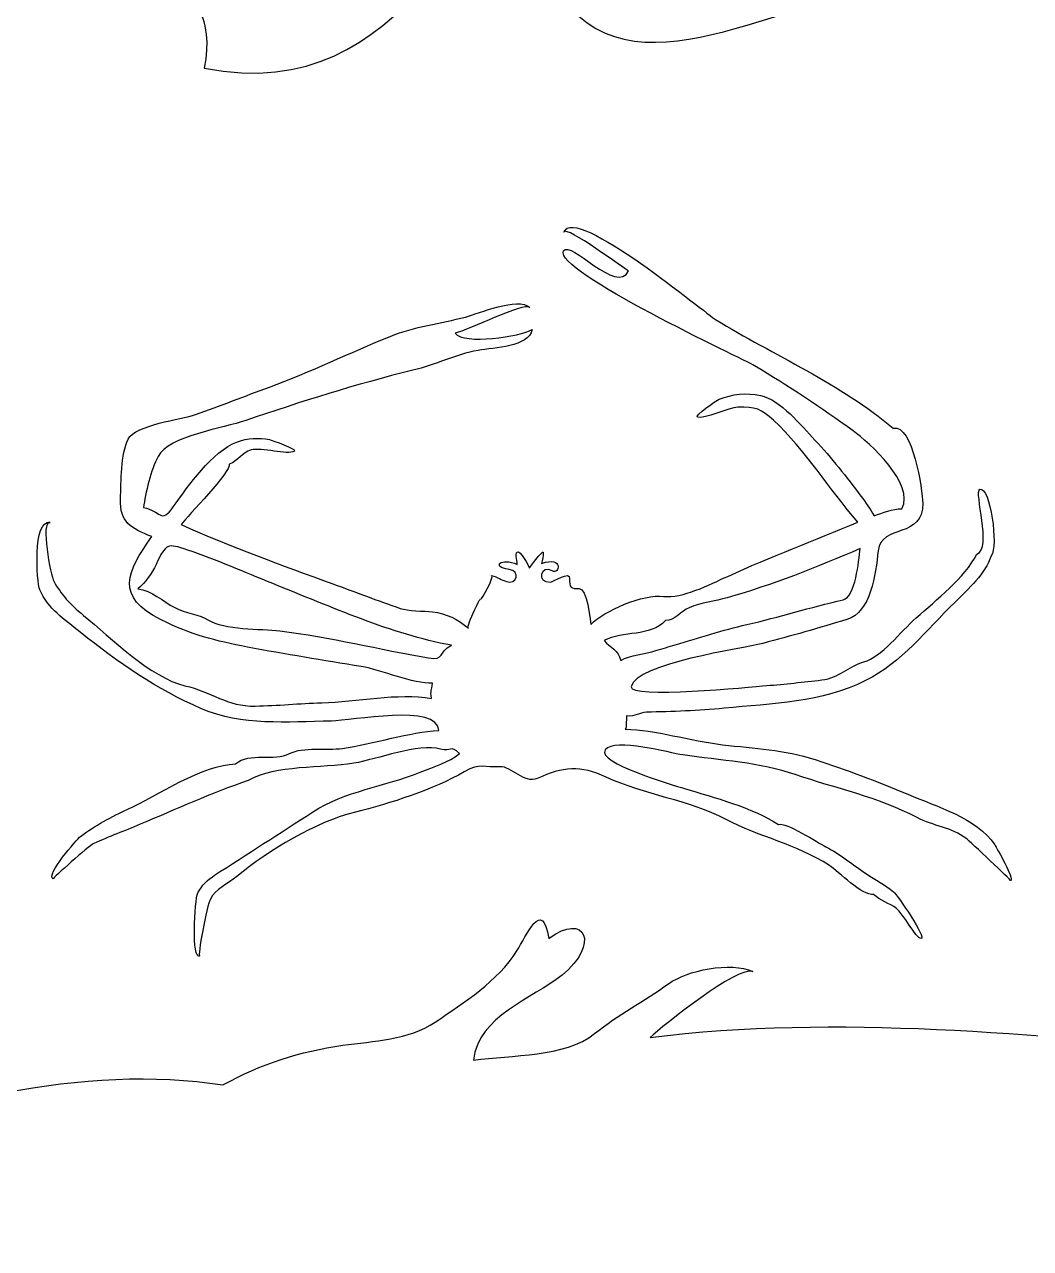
# Model space of a CAD drawing. Header units: centimetres. Extents: x -64 to 65, y -66 to 66.
# Drawn here: x 10.19 to 14.33, y -60.19 to -55.16 of the extents above; entities that cross this region are included whole.
import ezdxf

# ---------------------------------------------------------------- set-up
doc = ezdxf.new("R2010")
doc.units = ezdxf.units.CM
doc.header["$MEASUREMENT"] = 0
doc.layers.add('Layer 1', color=7, linetype='Continuous')

msp = doc.modelspace()

# ---------------------------------------------------------------- linework, layer by layer
at = {"layer": 'Layer 1'}
for points, knots in [([(12.52093, -50.84686), (12.78377, -50.41525), (13.37508, -50.81746), (13.7836, -50.51949), (13.7836, -50.51949), (13.94994, -50.58704), (14.11594, -50.85146), (13.97066, -51.0807), (13.97066, -51.0807), (14.36597, -51.27768), (14.75057, -51.48549), (14.95271, -51.87569), (14.95271, -51.87569), (14.95737, -52.06741), (14.96192, -52.25902), (14.90593, -52.39009), (14.90593, -52.39009), (15.78416, -53.12796), (15.6973, -54.9216), (14.39155, -55.10247), (14.39155, -55.10247), (14.20407, -55.12845), (13.99396, -55.00217), (13.78356, -55.00894), (13.78356, -55.00894), (13.32006, -55.02386), (12.67638, -55.49781), (12.38061, -55.00894), (12.38061, -55.00894), (12.33963, -54.74973), (12.63289, -54.82476), (12.70798, -54.68162), (12.70798, -54.68162), (12.69449, -54.508), (12.65512, -54.36031), (12.52092, -54.30747), (12.52092, -54.30747), (11.96146, -54.59862), (11.79496, -55.50233), (10.93093, -55.3363), (10.93093, -55.3363), (10.9767, -55.11905), (10.87031, -55.05399), (10.8374, -54.91543), (10.8374, -54.91543), (10.98401, -54.82822), (11.18612, -54.7965), (11.30502, -54.68162), (11.30502, -54.68162), (11.2847, -54.26308), (11.53457, -54.01654), (11.49208, -53.69954), (11.49208, -53.69954), (11.44443, -53.34383), (11.02184, -53.16648), (11.02446, -52.76421), (11.02446, -52.76421), (10.44574, -52.57744), (10.40324, -52.2995), (10.13588, -51.78216), (10.13588, -51.78216), (10.04489, -51.60605), (9.87905, -51.48321), (9.85532, -51.36126), (9.85532, -51.36126), (9.63318, -50.22046), (11.2053, -50.82381), (12.24035, -50.51951), (12.24035, -50.51951), (12.3394, -50.62307), (12.52926, -50.63591), (12.52093, -50.84686)], [0, 0, 0, 0, 0.0526316, 0.0526316, 0.0526316, 0.0526316, 0.1052632, 0.1052632, 0.1052632, 0.1052632, 0.1578947, 0.1578947, 0.1578947, 0.1578947, 0.2105263, 0.2105263, 0.2105263, 0.2105263, 0.2631579, 0.2631579, 0.2631579, 0.2631579, 0.3157895, 0.3157895, 0.3157895, 0.3157895, 0.3684211, 0.3684211, 0.3684211, 0.3684211, 0.4210526, 0.4210526, 0.4210526, 0.4210526, 0.4736842, 0.4736842, 0.4736842, 0.4736842, 0.5263158, 0.5263158, 0.5263158, 0.5263158, 0.5789474, 0.5789474, 0.5789474, 0.5789474, 0.6315789, 0.6315789, 0.6315789, 0.6315789, 0.6842105, 0.6842105, 0.6842105, 0.6842105, 0.7368421, 0.7368421, 0.7368421, 0.7368421, 0.7894737, 0.7894737, 0.7894737, 0.7894737, 0.8421053, 0.8421053, 0.8421053, 0.8421053, 0.8947368, 0.8947368, 0.8947368, 0.8947368, 1, 1, 1, 1]), ([(14.18262, -58.52866), (14.10888, -58.41857), (13.94053, -58.36994), (13.82496, -58.32125), (13.82496, -58.32125), (13.69836, -58.26788), (13.57289, -58.22097), (13.4438, -58.17882), (13.4438, -58.17882), (13.31548, -58.13688), (13.19721, -58.13347), (13.06301, -58.11754), (13.06301, -58.11754), (12.93379, -58.1023), (12.78279, -58.05557), (12.66362, -58.05393), (12.66362, -58.05393), (12.66886, -58.04872), (12.66783, -57.99998), (12.66791, -57.99898), (12.66791, -57.99898), (12.70635, -58.00419), (12.72027, -57.98464), (12.75091, -57.98398), (12.75091, -57.98398), (12.85738, -57.9817), (12.96366, -57.97787), (13.06965, -57.96768), (13.06965, -57.96768), (13.26653, -57.94895), (13.47351, -57.94466), (13.65179, -57.85433), (13.65179, -57.85433), (13.7994, -57.77961), (13.90262, -57.64655), (14.01813, -57.53252), (14.01813, -57.53252), (14.07644, -57.47463), (14.14336, -57.41679), (14.16825, -57.34059), (14.16825, -57.34059), (14.19958, -57.3058), (14.16338, -57.05405), (14.12211, -57.06738), (14.12211, -57.06738), (14.09568, -57.0763), (14.1741, -57.31268), (14.10925, -57.33427), (14.10925, -57.33427), (14.05898, -57.4319), (13.9415, -57.52302), (13.86012, -57.5957), (13.86012, -57.5957), (13.79469, -57.65417), (13.71783, -57.75678), (13.6438, -57.77736), (13.6438, -57.77736), (13.57853, -57.79543), (13.5444, -57.84369), (13.4714, -57.8516), (13.4714, -57.8516), (13.39568, -57.85988), (13.32048, -57.86869), (13.24457, -57.87467), (13.24457, -57.87467), (13.17975, -57.87975), (12.67746, -57.92891), (12.68728, -57.87956), (12.68728, -57.87956), (12.70649, -57.78246), (13.14361, -57.72356), (13.22896, -57.70105), (13.22896, -57.70105), (13.34479, -57.67054), (13.45997, -57.63797), (13.57451, -57.60273), (13.57451, -57.60273), (13.67394, -57.5722), (13.69262, -57.41757), (13.70323, -57.32013), (13.70323, -57.32013), (13.71532, -57.2089), (13.89145, -57.27219), (13.88659, -57.12426), (13.88659, -57.12426), (13.88479, -57.07158), (13.84725, -56.79858), (13.76475, -56.81591), (13.76475, -56.81591), (13.55417, -56.63732), (13.2699, -56.5132), (13.03498, -56.37006), (13.03498, -56.37006), (12.99804, -56.34757), (12.45448, -55.89341), (12.41088, -56.00972), (12.41088, -56.00972), (12.42136, -55.98191), (12.66157, -56.16426), (12.67721, -56.16934), (12.67721, -56.16934), (12.63112, -56.27083), (12.43628, -56.03877), (12.40958, -56.08761), (12.40958, -56.08761), (12.36436, -56.16873), (13.15028, -56.53269), (13.19486, -56.55952), (13.19486, -56.55952), (13.33469, -56.64374), (13.46802, -56.73166), (13.60015, -56.82741), (13.60015, -56.82741), (13.66791, -56.87636), (13.85643, -57.04625), (13.8007, -57.1475), (13.8007, -57.1475), (13.76212, -57.14853), (13.72222, -57.16359), (13.68653, -57.17647), (13.68653, -57.17647), (13.67058, -57.14901), (13.65182, -57.12157), (13.63261, -57.09585), (13.63261, -57.09585), (13.57371, -57.01706), (13.5109, -56.9375), (13.44341, -56.86574), (13.44341, -56.86574), (13.38576, -56.80436), (13.30281, -56.70024), (13.21915, -56.68162), (13.21915, -56.68162), (13.1625, -56.66908), (13.10316, -56.67641), (13.0495, -56.6971), (13.0495, -56.6971), (13.03876, -56.70128), (12.94536, -56.76684), (12.95983, -56.77124), (12.95983, -56.77124), (12.99015, -56.78063), (13.08815, -56.73113), (13.1267, -56.73002), (13.1267, -56.73002), (13.19832, -56.72782), (13.22317, -56.73767), (13.27241, -56.78347), (13.27241, -56.78347), (13.40745, -56.90859), (13.50006, -57.0657), (13.62007, -57.2026), (13.62007, -57.2026), (13.44163, -57.27721), (13.26098, -57.34526), (13.08487, -57.42541), (13.08487, -57.42541), (13.01026, -57.4593), (12.89733, -57.51754), (12.82113, -57.50767), (12.82113, -57.50767), (12.7376, -57.49685), (12.57618, -57.56715), (12.52191, -57.62332), (12.52191, -57.62332), (12.51921, -57.60184), (12.50678, -57.47402), (12.47378, -57.47579), (12.47378, -57.47579), (12.44214, -57.47748), (12.43105, -57.47074), (12.43467, -57.43475), (12.43467, -57.43475), (12.43816, -57.40075), (12.36614, -57.44856), (12.35723, -57.44901), (12.35723, -57.44901), (12.29323, -57.45287), (12.31855, -57.37522), (12.36252, -57.40313), (12.36252, -57.40313), (12.39284, -57.42234), (12.41213, -57.33868), (12.31902, -57.37281), (12.31902, -57.37281), (12.32296, -57.35744), (12.32534, -57.34185), (12.32611, -57.32603), (12.32611, -57.32603), (12.32283, -57.31777), (12.2688, -57.39136), (12.26859, -57.39167), (12.26859, -57.39167), (12.26758, -57.38659), (12.23152, -57.31222), (12.21747, -57.32603), (12.21747, -57.32603), (12.21078, -57.33222), (12.22009, -57.37212), (12.2193, -57.37664), (12.2193, -57.37664), (12.15294, -57.34603), (12.11011, -57.38683), (12.18527, -57.39701), (12.18527, -57.39701), (12.23528, -57.40378), (12.21543, -57.46324), (12.17477, -57.44728), (12.17477, -57.44728), (12.15466, -57.43971), (12.14006, -57.42921), (12.11317, -57.42244), (12.11317, -57.42244), (12.12764, -57.42572), (12.06996, -57.52497), (12.06957, -57.51896), (12.06957, -57.51896), (12.06819, -57.50425), (12.00162, -57.64805), (12.01903, -57.63876), (12.01903, -57.63876), (11.97561, -57.60304), (11.92666, -57.57714), (11.87028, -57.57113), (11.87028, -57.57113), (11.83345, -57.56721), (11.7699, -57.56835), (11.73791, -57.55724), (11.73791, -57.55724), (11.64523, -57.5253), (11.55342, -57.49001), (11.46121, -57.45641), (11.46121, -57.45641), (11.25097, -57.37989), (11.04105, -57.30464), (10.83703, -57.21249), (10.83703, -57.21249), (10.86211, -57.17815), (11.04534, -56.99244), (11.03491, -56.96428), (11.03491, -56.96428), (11.07282, -56.95102), (11.08724, -56.91668), (11.1246, -56.90583), (11.1246, -56.90583), (11.16707, -56.8935), (11.27409, -56.92911), (11.30248, -56.91012), (11.30248, -56.91012), (11.31425, -56.90231), (11.20956, -56.86527), (11.20011, -56.86345), (11.20011, -56.86345), (11.15545, -56.85509), (11.11113, -56.8553), (11.06835, -56.87213), (11.06835, -56.87213), (10.96138, -56.9143), (10.86883, -57.05017), (10.8043, -57.14026), (10.8043, -57.14026), (10.75279, -57.21273), (10.75242, -57.15473), (10.68251, -57.14285), (10.68251, -57.14285), (10.68899, -57.08443), (10.71283, -56.98532), (10.74244, -56.93264), (10.74244, -56.93264), (10.78461, -56.84821), (11.01044, -56.81633), (11.10315, -56.78476), (11.10315, -56.78476), (11.33037, -56.70734), (11.55641, -56.63511), (11.78982, -56.57838), (11.78982, -56.57838), (11.8815, -56.55618), (11.96527, -56.51337), (12.05808, -56.49662), (12.05808, -56.49662), (12.12542, -56.48453), (12.26546, -56.48331), (12.27996, -56.41108), (12.27996, -56.41108), (12.23405, -56.43923), (11.9985, -56.47561), (11.96378, -56.42524), (11.96378, -56.42524), (12.01736, -56.41479), (12.24651, -56.29723), (12.27146, -56.31988), (12.27146, -56.31988), (12.22148, -56.27466), (12.05985, -56.34586), (12.00682, -56.35933), (12.00682, -56.35933), (11.9031, -56.38563), (11.7974, -56.39785), (11.69625, -56.43889), (11.69625, -56.43889), (11.53044, -56.50625), (11.36867, -56.58483), (11.20002, -56.64709), (11.20002, -56.64709), (11.09861, -56.68471), (10.99788, -56.7244), (10.89585, -56.76036), (10.89585, -56.76036), (10.83706, -56.78113), (10.64902, -56.80195), (10.61915, -56.86119), (10.61915, -56.86119), (10.58793, -56.92347), (10.59052, -57.0373), (10.58772, -57.10715), (10.58772, -57.10715), (10.58386, -57.20367), (10.63021, -57.22777), (10.71615, -57.26209), (10.71615, -57.26209), (10.61262, -57.40713), (10.56378, -57.50897), (10.75478, -57.60425), (10.75478, -57.60425), (10.878, -57.66574), (10.97589, -57.69053), (11.10996, -57.71627), (11.10996, -57.71627), (11.26551, -57.74612), (11.42172, -57.77022), (11.57785, -57.7962), (11.57785, -57.7962), (11.66318, -57.81054), (11.79092, -57.86862), (11.87059, -57.86433), (11.87059, -57.86433), (11.86855, -57.89873), (11.8604, -57.88973), (11.86641, -57.92796), (11.86641, -57.92796), (11.72941, -57.90333), (11.5578, -57.94098), (11.41537, -57.94526), (11.41537, -57.94526), (11.32406, -57.94804), (11.23315, -57.9568), (11.14184, -57.95894), (11.14184, -57.95894), (11.02701, -57.96164), (10.95917, -57.89933), (10.85247, -57.87504), (10.85247, -57.87504), (10.71356, -57.8434), (10.54783, -57.67882), (10.43562, -57.58614), (10.43562, -57.58614), (10.37842, -57.53889), (10.34431, -57.50057), (10.31309, -57.44573), (10.31309, -57.44573), (10.30129, -57.42507), (10.25589, -57.19573), (10.29825, -57.20353), (10.29825, -57.20353), (10.22522, -57.19006), (10.24308, -57.45025), (10.25578, -57.48023), (10.25578, -57.48023), (10.28854, -57.55767), (10.35669, -57.60289), (10.42223, -57.6553), (10.42223, -57.6553), (10.58183, -57.78315), (10.73536, -57.88893), (10.92071, -57.96955), (10.92071, -57.96955), (11.08713, -58.04165), (11.27091, -58.0231), (11.45493, -58.02064), (11.45493, -58.02064), (11.53515, -58.01961), (11.89612, -57.94719), (11.89612, -58.05977), (11.89612, -58.05977), (11.77909, -58.06453), (11.62696, -58.11457), (11.4998, -58.13287), (11.4998, -58.13287), (11.43696, -58.14205), (11.33806, -58.12464), (11.28271, -58.15438), (11.28271, -58.15438), (11.22096, -58.18737), (11.11697, -58.14634), (11.06112, -58.19685), (11.06112, -58.19685), (10.9293, -58.19685), (10.73695, -58.32845), (10.61805, -58.38248), (10.61805, -58.38248), (10.55455, -58.4114), (10.47904, -58.45164), (10.42345, -58.49437), (10.42345, -58.49437), (10.40895, -58.50543), (10.27772, -58.6551), (10.31058, -58.66902), (10.31058, -58.66902), (10.30788, -58.66775), (10.45594, -58.53382), (10.47846, -58.52363), (10.47846, -58.52363), (10.54143, -58.49505), (10.60292, -58.47278), (10.66848, -58.44497), (10.66848, -58.44497), (10.81657, -58.38213), (10.96053, -58.31736), (11.11317, -58.26492), (11.11317, -58.26492), (11.22427, -58.20036), (11.41588, -58.21573), (11.54677, -58.19391), (11.54677, -58.19391), (11.64435, -58.17761), (11.8108, -58.11128), (11.90396, -58.13602), (11.90396, -58.13602), (11.94994, -58.14822), (11.94169, -58.11671), (11.98172, -58.15441), (11.98172, -58.15441), (11.93661, -58.18971), (11.8775, -58.20722), (11.81985, -58.23061), (11.81985, -58.23061), (11.67335, -58.29017), (11.51132, -58.30726), (11.37752, -58.39449), (11.37752, -58.39449), (11.2443, -58.48154), (11.10844, -58.56724), (10.97424, -58.65458), (10.97424, -58.65458), (10.9468, -58.67247), (10.92056, -58.69699), (10.90598, -58.72673), (10.90598, -58.72673), (10.89085, -58.75758), (10.87931, -59.00634), (10.91434, -58.98626), (10.91434, -58.98626), (10.90045, -58.99417), (10.94456, -58.77658), (10.95707, -58.75205), (10.95707, -58.75205), (10.97771, -58.71157), (11.02795, -58.68985), (11.06589, -58.65902), (11.06589, -58.65902), (11.19816, -58.55163), (11.38985, -58.43442), (11.55352, -58.39473), (11.55352, -58.39473), (11.69214, -58.36105), (11.87763, -58.30115), (12.00067, -58.22939), (12.00067, -58.22939), (12.06817, -58.19013), (12.08341, -58.2132), (12.14892, -58.20857), (12.14892, -58.20857), (12.19525, -58.20529), (12.24724, -58.28046), (12.30135, -58.25627), (12.30135, -58.25627), (12.40822, -58.20867), (12.47756, -58.2011), (12.58498, -58.25122), (12.58498, -58.25122), (12.73992, -58.32364), (12.92862, -58.34594), (13.07613, -58.42391), (13.07613, -58.42391), (13.21856, -58.49918), (13.36455, -58.52485), (13.50304, -58.61446), (13.50304, -58.61446), (13.54, -58.6383), (13.63732, -58.74019), (13.68481, -58.73371), (13.68481, -58.73371), (13.71174, -58.75816), (13.74969, -58.76991), (13.77929, -58.79091), (13.77929, -58.79091), (13.80424, -58.8088), (13.85933, -58.9155), (13.87943, -58.91503), (13.87943, -58.91503), (13.9042, -58.91437), (13.78434, -58.7371), (13.76582, -58.72186), (13.76582, -58.72186), (13.73235, -58.69426), (13.69113, -58.67302), (13.65483, -58.64857), (13.65483, -58.64857), (13.60003, -58.61153), (13.54722, -58.56811), (13.48835, -58.53758), (13.48835, -58.53758), (13.4566, -58.5211), (13.32227, -58.43325), (13.29378, -58.44572), (13.29378, -58.44572), (13.18279, -58.3755), (13.0302, -58.33438), (12.90667, -58.29774), (12.90667, -58.29774), (12.86053, -58.28403), (12.54305, -58.18976), (12.58115, -58.13939), (12.58115, -58.13939), (12.61965, -58.08809), (12.84856, -58.15228), (12.89942, -58.15974), (12.89942, -58.15974), (13.0556, -58.18271), (13.2174, -58.19027), (13.36239, -58.24036), (13.36239, -58.24036), (13.53252, -58.29902), (13.70108, -58.33132), (13.86346, -58.41737), (13.86346, -58.41737), (13.92897, -58.45206), (14.00885, -58.45849), (14.06415, -58.50238), (14.06415, -58.50238), (14.08222, -58.51672), (14.25166, -58.67552), (14.24814, -58.67666), (14.24814, -58.67666), (14.26469, -58.6712), (14.19087, -58.5411), (14.18262, -58.52866), (14.18262, -58.52866), (14.18262, -58.52866), (14.18262, -58.52866), (14.18262, -58.52866)], [0, 0, 0, 0, 0.0071942, 0.0071942, 0.0071942, 0.0071942, 0.0143885, 0.0143885, 0.0143885, 0.0143885, 0.0215827, 0.0215827, 0.0215827, 0.0215827, 0.028777, 0.028777, 0.028777, 0.028777, 0.0359712, 0.0359712, 0.0359712, 0.0359712, 0.0431655, 0.0431655, 0.0431655, 0.0431655, 0.0503597, 0.0503597, 0.0503597, 0.0503597, 0.057554, 0.057554, 0.057554, 0.057554, 0.0647482, 0.0647482, 0.0647482, 0.0647482, 0.0719424, 0.0719424, 0.0719424, 0.0719424, 0.0791367, 0.0791367, 0.0791367, 0.0791367, 0.0863309, 0.0863309, 0.0863309, 0.0863309, 0.0935252, 0.0935252, 0.0935252, 0.0935252, 0.1007194, 0.1007194, 0.1007194, 0.1007194, 0.1079137, 0.1079137, 0.1079137, 0.1079137, 0.1151079, 0.1151079, 0.1151079, 0.1151079, 0.1223022, 0.1223022, 0.1223022, 0.1223022, 0.1294964, 0.1294964, 0.1294964, 0.1294964, 0.1366906, 0.1366906, 0.1366906, 0.1366906, 0.1438849, 0.1438849, 0.1438849, 0.1438849, 0.1510791, 0.1510791, 0.1510791, 0.1510791, 0.1582734, 0.1582734, 0.1582734, 0.1582734, 0.1654676, 0.1654676, 0.1654676, 0.1654676, 0.1726619, 0.1726619, 0.1726619, 0.1726619, 0.1798561, 0.1798561, 0.1798561, 0.1798561, 0.1870504, 0.1870504, 0.1870504, 0.1870504, 0.1942446, 0.1942446, 0.1942446, 0.1942446, 0.2014388, 0.2014388, 0.2014388, 0.2014388, 0.2086331, 0.2086331, 0.2086331, 0.2086331, 0.2158273, 0.2158273, 0.2158273, 0.2158273, 0.2230216, 0.2230216, 0.2230216, 0.2230216, 0.2302158, 0.2302158, 0.2302158, 0.2302158, 0.2374101, 0.2374101, 0.2374101, 0.2374101, 0.2446043, 0.2446043, 0.2446043, 0.2446043, 0.2517986, 0.2517986, 0.2517986, 0.2517986, 0.2589928, 0.2589928, 0.2589928, 0.2589928, 0.2661871, 0.2661871, 0.2661871, 0.2661871, 0.2733813, 0.2733813, 0.2733813, 0.2733813, 0.2805755, 0.2805755, 0.2805755, 0.2805755, 0.2877698, 0.2877698, 0.2877698, 0.2877698, 0.294964, 0.294964, 0.294964, 0.294964, 0.3021583, 0.3021583, 0.3021583, 0.3021583, 0.3093525, 0.3093525, 0.3093525, 0.3093525, 0.3165468, 0.3165468, 0.3165468, 0.3165468, 0.323741, 0.323741, 0.323741, 0.323741, 0.3309353, 0.3309353, 0.3309353, 0.3309353, 0.3381295, 0.3381295, 0.3381295, 0.3381295, 0.3453237, 0.3453237, 0.3453237, 0.3453237, 0.352518, 0.352518, 0.352518, 0.352518, 0.3597122, 0.3597122, 0.3597122, 0.3597122, 0.3669065, 0.3669065, 0.3669065, 0.3669065, 0.3741007, 0.3741007, 0.3741007, 0.3741007, 0.381295, 0.381295, 0.381295, 0.381295, 0.3884892, 0.3884892, 0.3884892, 0.3884892, 0.3956835, 0.3956835, 0.3956835, 0.3956835, 0.4028777, 0.4028777, 0.4028777, 0.4028777, 0.4100719, 0.4100719, 0.4100719, 0.4100719, 0.4172662, 0.4172662, 0.4172662, 0.4172662, 0.4244604, 0.4244604, 0.4244604, 0.4244604, 0.4316547, 0.4316547, 0.4316547, 0.4316547, 0.4388489, 0.4388489, 0.4388489, 0.4388489, 0.4460432, 0.4460432, 0.4460432, 0.4460432, 0.4532374, 0.4532374, 0.4532374, 0.4532374, 0.4604317, 0.4604317, 0.4604317, 0.4604317, 0.4676259, 0.4676259, 0.4676259, 0.4676259, 0.4748201, 0.4748201, 0.4748201, 0.4748201, 0.4820144, 0.4820144, 0.4820144, 0.4820144, 0.4892086, 0.4892086, 0.4892086, 0.4892086, 0.4964029, 0.4964029, 0.4964029, 0.4964029, 0.5035971, 0.5035971, 0.5035971, 0.5035971, 0.5107914, 0.5107914, 0.5107914, 0.5107914, 0.5179856, 0.5179856, 0.5179856, 0.5179856, 0.5251799, 0.5251799, 0.5251799, 0.5251799, 0.5323741, 0.5323741, 0.5323741, 0.5323741, 0.5395683, 0.5395683, 0.5395683, 0.5395683, 0.5467626, 0.5467626, 0.5467626, 0.5467626, 0.5539568, 0.5539568, 0.5539568, 0.5539568, 0.5611511, 0.5611511, 0.5611511, 0.5611511, 0.5683453, 0.5683453, 0.5683453, 0.5683453, 0.5755396, 0.5755396, 0.5755396, 0.5755396, 0.5827338, 0.5827338, 0.5827338, 0.5827338, 0.5899281, 0.5899281, 0.5899281, 0.5899281, 0.5971223, 0.5971223, 0.5971223, 0.5971223, 0.6043165, 0.6043165, 0.6043165, 0.6043165, 0.6115108, 0.6115108, 0.6115108, 0.6115108, 0.618705, 0.618705, 0.618705, 0.618705, 0.6258993, 0.6258993, 0.6258993, 0.6258993, 0.6330935, 0.6330935, 0.6330935, 0.6330935, 0.6402878, 0.6402878, 0.6402878, 0.6402878, 0.647482, 0.647482, 0.647482, 0.647482, 0.6546763, 0.6546763, 0.6546763, 0.6546763, 0.6618705, 0.6618705, 0.6618705, 0.6618705, 0.6690647, 0.6690647, 0.6690647, 0.6690647, 0.676259, 0.676259, 0.676259, 0.676259, 0.6834532, 0.6834532, 0.6834532, 0.6834532, 0.6906475, 0.6906475, 0.6906475, 0.6906475, 0.6978417, 0.6978417, 0.6978417, 0.6978417, 0.705036, 0.705036, 0.705036, 0.705036, 0.7122302, 0.7122302, 0.7122302, 0.7122302, 0.7194245, 0.7194245, 0.7194245, 0.7194245, 0.7266187, 0.7266187, 0.7266187, 0.7266187, 0.7338129, 0.7338129, 0.7338129, 0.7338129, 0.7410072, 0.7410072, 0.7410072, 0.7410072, 0.7482014, 0.7482014, 0.7482014, 0.7482014, 0.7553957, 0.7553957, 0.7553957, 0.7553957, 0.7625899, 0.7625899, 0.7625899, 0.7625899, 0.7697842, 0.7697842, 0.7697842, 0.7697842, 0.7769784, 0.7769784, 0.7769784, 0.7769784, 0.7841727, 0.7841727, 0.7841727, 0.7841727, 0.7913669, 0.7913669, 0.7913669, 0.7913669, 0.7985612, 0.7985612, 0.7985612, 0.7985612, 0.8057554, 0.8057554, 0.8057554, 0.8057554, 0.8129496, 0.8129496, 0.8129496, 0.8129496, 0.8201439, 0.8201439, 0.8201439, 0.8201439, 0.8273381, 0.8273381, 0.8273381, 0.8273381, 0.8345324, 0.8345324, 0.8345324, 0.8345324, 0.8417266, 0.8417266, 0.8417266, 0.8417266, 0.8489209, 0.8489209, 0.8489209, 0.8489209, 0.8561151, 0.8561151, 0.8561151, 0.8561151, 0.8633094, 0.8633094, 0.8633094, 0.8633094, 0.8705036, 0.8705036, 0.8705036, 0.8705036, 0.8776978, 0.8776978, 0.8776978, 0.8776978, 0.8848921, 0.8848921, 0.8848921, 0.8848921, 0.8920863, 0.8920863, 0.8920863, 0.8920863, 0.8992806, 0.8992806, 0.8992806, 0.8992806, 0.9064748, 0.9064748, 0.9064748, 0.9064748, 0.9136691, 0.9136691, 0.9136691, 0.9136691, 0.9208633, 0.9208633, 0.9208633, 0.9208633, 0.9280576, 0.9280576, 0.9280576, 0.9280576, 0.9352518, 0.9352518, 0.9352518, 0.9352518, 0.942446, 0.942446, 0.942446, 0.942446, 0.9496403, 0.9496403, 0.9496403, 0.9496403, 0.9568345, 0.9568345, 0.9568345, 0.9568345, 0.9640288, 0.9640288, 0.9640288, 0.9640288, 0.971223, 0.971223, 0.971223, 0.971223, 0.9784173, 0.9784173, 0.9784173, 0.9784173, 0.9856115, 0.9856115, 0.9856115, 0.9856115, 1, 1, 1, 1]), ([(11.85357, -57.76047), (11.65564, -57.72684), (11.44857, -57.67482), (11.24307, -57.64969), (11.24307, -57.64969), (11.16327, -57.64001), (11.01476, -57.64696), (10.94671, -57.60371), (10.94671, -57.60371), (10.91808, -57.58551), (10.84982, -57.57479), (10.81103, -57.55421), (10.81103, -57.55421), (10.75973, -57.52754), (10.71689, -57.48359), (10.65866, -57.47745), (10.65866, -57.47745), (10.69091, -57.44932), (10.71592, -57.41482), (10.73412, -57.37606), (10.73412, -57.37606), (10.775, -57.28991), (10.77894, -57.28893), (10.86395, -57.31716), (10.86395, -57.31716), (10.98285, -57.35648), (11.09747, -57.40908), (11.2137, -57.4553), (11.2137, -57.4553), (11.45463, -57.55124), (11.70043, -57.66273), (11.94919, -57.70906), (11.94919, -57.70906), (11.89196, -57.73677), (11.92387, -57.77246), (11.85357, -57.76047), (11.85357, -57.76047), (11.85357, -57.76047), (11.85357, -57.76047), (11.85357, -57.76047)], [0, 0, 0, 0, 0.0909091, 0.0909091, 0.0909091, 0.0909091, 0.1818182, 0.1818182, 0.1818182, 0.1818182, 0.2727273, 0.2727273, 0.2727273, 0.2727273, 0.3636364, 0.3636364, 0.3636364, 0.3636364, 0.4545455, 0.4545455, 0.4545455, 0.4545455, 0.5454545, 0.5454545, 0.5454545, 0.5454545, 0.6363636, 0.6363636, 0.6363636, 0.6363636, 0.7272727, 0.7272727, 0.7272727, 0.7272727, 0.8181818, 0.8181818, 0.8181818, 0.8181818, 1, 1, 1, 1]), ([(12.57676, -57.68986), (12.65259, -57.64679), (12.76596, -57.67663), (12.8288, -57.60689), (12.8288, -57.60689), (12.8642, -57.6089), (12.89447, -57.5671), (12.92601, -57.55432), (12.92601, -57.55432), (12.97599, -57.53408), (13.03123, -57.52799), (13.08293, -57.51342), (13.08293, -57.51342), (13.26795, -57.46085), (13.45287, -57.38785), (13.62911, -57.31109), (13.62911, -57.31109), (13.62279, -57.363), (13.61125, -57.50955), (13.55894, -57.5218), (13.55894, -57.5218), (13.4263, -57.55262), (13.29634, -57.593), (13.16286, -57.62374), (13.16286, -57.62374), (13.0638, -57.64647), (12.96649, -57.67769), (12.86917, -57.70687), (12.86917, -57.70687), (12.8425, -57.71475), (12.8158, -57.72285), (12.78913, -57.73089), (12.78913, -57.73089), (12.74651, -57.74391), (12.68131, -57.74875), (12.64477, -57.77105), (12.64477, -57.77105), (12.63528, -57.72986), (12.60081, -57.71756), (12.57676, -57.68986)], [0, 0, 0, 0, 0.0909091, 0.0909091, 0.0909091, 0.0909091, 0.1818182, 0.1818182, 0.1818182, 0.1818182, 0.2727273, 0.2727273, 0.2727273, 0.2727273, 0.3636364, 0.3636364, 0.3636364, 0.3636364, 0.4545455, 0.4545455, 0.4545455, 0.4545455, 0.5454545, 0.5454545, 0.5454545, 0.5454545, 0.6363636, 0.6363636, 0.6363636, 0.6363636, 0.7272727, 0.7272727, 0.7272727, 0.7272727, 0.8181818, 0.8181818, 0.8181818, 0.8181818, 1, 1, 1, 1]), ([(20.97117, -61.31266), (20.82279, -60.95775), (20.40872, -60.85983), (20.10903, -60.66575), (20.10903, -60.66575), (19.76002, -60.43948), (19.38391, -60.2321), (19.00196, -60.06578), (19.00196, -60.06578), (18.81633, -59.98503), (18.63506, -59.90698), (18.45433, -59.81694), (18.45433, -59.81694), (18.19139, -59.68589), (17.84087, -59.68224), (17.55493, -59.65319), (17.55493, -59.65319), (16.743, -59.5708), (15.93528, -59.45346), (15.1228, -59.37982), (15.1228, -59.37982), (14.35165, -59.30984), (13.53519, -59.22488), (12.76515, -59.32114), (12.76515, -59.32114), (12.81669, -59.27436), (13.12842, -59.02293), (13.18795, -59.0505), (13.18795, -59.0505), (13.09685, -59.00809), (12.91516, -59.04611), (12.84116, -59.10043), (12.84116, -59.10043), (12.74247, -59.17242), (12.63283, -59.22833), (12.53744, -59.30506), (12.53744, -59.30506), (12.41393, -59.40415), (12.19719, -59.39168), (12.03971, -59.41486), (12.03971, -59.41486), (12.05744, -59.23304), (12.28019, -59.16343), (12.40335, -59.06513), (12.40335, -59.06513), (12.56123, -58.93884), (12.49871, -58.80123), (12.3485, -58.91487), (12.3485, -58.91487), (12.32326, -58.74239), (12.2555, -58.90524), (12.21764, -58.96554), (12.21764, -58.96554), (12.13877, -59.09085), (12.00171, -59.17673), (11.8818, -59.25809), (11.8818, -59.25809), (11.7729, -59.33207), (11.62743, -59.33537), (11.50167, -59.3535), (11.50167, -59.3535), (11.32575, -59.37887), (11.16433, -59.42967), (11.00867, -59.51648), (11.00867, -59.51648), (10.43976, -59.4262), (9.77479, -59.59138), (9.2535, -59.81358), (9.2535, -59.81358), (9.07271, -59.89052), (9.02337, -59.89835), (8.83112, -59.92727), (8.83112, -59.92727), (8.49489, -59.97783), (8.48724, -60.24662), (8.25004, -60.40418), (8.25004, -60.40418), (7.98802, -60.57793), (7.75392, -60.67863), (7.58998, -60.96589), (7.58998, -60.96589), (7.43396, -61.2391), (7.51703, -61.62634), (7.7972, -61.78988), (7.7972, -61.78988), (7.94796, -61.87796), (8.14825, -61.90667), (8.31764, -61.939), (8.31764, -61.939), (8.43882, -61.96202), (8.59431, -61.9368), (8.68901, -62.0121), (8.68901, -62.0121), (8.84689, -62.13786), (9.22021, -62.2239), (9.40389, -62.10256), (9.40389, -62.10256), (9.60267, -61.9699), (9.62498, -61.95093), (9.84318, -61.9845), (9.84318, -61.9845), (10.08461, -62.02178), (10.36541, -62.06856), (10.60521, -62.00167), (10.60521, -62.00167), (10.90943, -61.91684), (11.20931, -61.81747), (11.51162, -61.72611), (11.51162, -61.72611), (11.85555, -61.83104), (12.18168, -61.83081), (12.53461, -61.85912), (12.53461, -61.85912), (12.85727, -61.88505), (13.06118, -62.09545), (13.32032, -62.25716), (13.32032, -62.25716), (13.43182, -62.32677), (13.36075, -62.19848), (13.34995, -62.15662), (13.34995, -62.15662), (13.33151, -62.08431), (13.62332, -62.22734), (13.63758, -62.17437), (13.63758, -62.17437), (13.67536, -62.03602), (13.10653, -61.91376), (13.02941, -61.88671), (13.02941, -61.88671), (12.80597, -61.80831), (12.63253, -61.61112), (12.41761, -61.50185), (12.41761, -61.50185), (13.15477, -61.31916), (13.89748, -61.10804), (14.57632, -60.76475), (14.57632, -60.76475), (15.01907, -60.54089), (15.44741, -60.4473), (15.92398, -60.33052), (15.92398, -60.33052), (16.45016, -60.20151), (16.87447, -60.02284), (17.4216, -60.13425), (17.4216, -60.13425), (17.83361, -60.21833), (18.26893, -60.25546), (18.67385, -60.3656), (18.67385, -60.3656), (18.89245, -60.42497), (19.09382, -60.52954), (19.30724, -60.60246), (19.30724, -60.60246), (19.44832, -60.65048), (19.60111, -60.67318), (19.72319, -60.7638), (19.72319, -60.7638), (20.01645, -60.982), (20.21288, -61.32152), (20.46857, -61.57954), (20.46857, -61.57954), (20.58459, -61.69654), (21.03687, -61.93263), (20.89942, -61.57867), (20.89942, -61.57867), (21.0176, -61.65435), (20.99186, -61.36217), (20.97117, -61.31266)], [0, 0, 0, 0, 0.0232558, 0.0232558, 0.0232558, 0.0232558, 0.0465116, 0.0465116, 0.0465116, 0.0465116, 0.0697674, 0.0697674, 0.0697674, 0.0697674, 0.0930233, 0.0930233, 0.0930233, 0.0930233, 0.1162791, 0.1162791, 0.1162791, 0.1162791, 0.1395349, 0.1395349, 0.1395349, 0.1395349, 0.1627907, 0.1627907, 0.1627907, 0.1627907, 0.1860465, 0.1860465, 0.1860465, 0.1860465, 0.2093023, 0.2093023, 0.2093023, 0.2093023, 0.2325581, 0.2325581, 0.2325581, 0.2325581, 0.255814, 0.255814, 0.255814, 0.255814, 0.2790698, 0.2790698, 0.2790698, 0.2790698, 0.3023256, 0.3023256, 0.3023256, 0.3023256, 0.3255814, 0.3255814, 0.3255814, 0.3255814, 0.3488372, 0.3488372, 0.3488372, 0.3488372, 0.372093, 0.372093, 0.372093, 0.372093, 0.3953488, 0.3953488, 0.3953488, 0.3953488, 0.4186047, 0.4186047, 0.4186047, 0.4186047, 0.4418605, 0.4418605, 0.4418605, 0.4418605, 0.4651163, 0.4651163, 0.4651163, 0.4651163, 0.4883721, 0.4883721, 0.4883721, 0.4883721, 0.5116279, 0.5116279, 0.5116279, 0.5116279, 0.5348837, 0.5348837, 0.5348837, 0.5348837, 0.5581395, 0.5581395, 0.5581395, 0.5581395, 0.5813953, 0.5813953, 0.5813953, 0.5813953, 0.6046512, 0.6046512, 0.6046512, 0.6046512, 0.627907, 0.627907, 0.627907, 0.627907, 0.6511628, 0.6511628, 0.6511628, 0.6511628, 0.6744186, 0.6744186, 0.6744186, 0.6744186, 0.6976744, 0.6976744, 0.6976744, 0.6976744, 0.7209302, 0.7209302, 0.7209302, 0.7209302, 0.744186, 0.744186, 0.744186, 0.744186, 0.7674419, 0.7674419, 0.7674419, 0.7674419, 0.7906977, 0.7906977, 0.7906977, 0.7906977, 0.8139535, 0.8139535, 0.8139535, 0.8139535, 0.8372093, 0.8372093, 0.8372093, 0.8372093, 0.8604651, 0.8604651, 0.8604651, 0.8604651, 0.8837209, 0.8837209, 0.8837209, 0.8837209, 0.9069767, 0.9069767, 0.9069767, 0.9069767, 0.9302326, 0.9302326, 0.9302326, 0.9302326, 0.9534884, 0.9534884, 0.9534884, 0.9534884, 1, 1, 1, 1])]:
    msp.add_open_spline(points, degree=3, knots=knots, dxfattribs=at)

doc.saveas('drawing.dxf')
